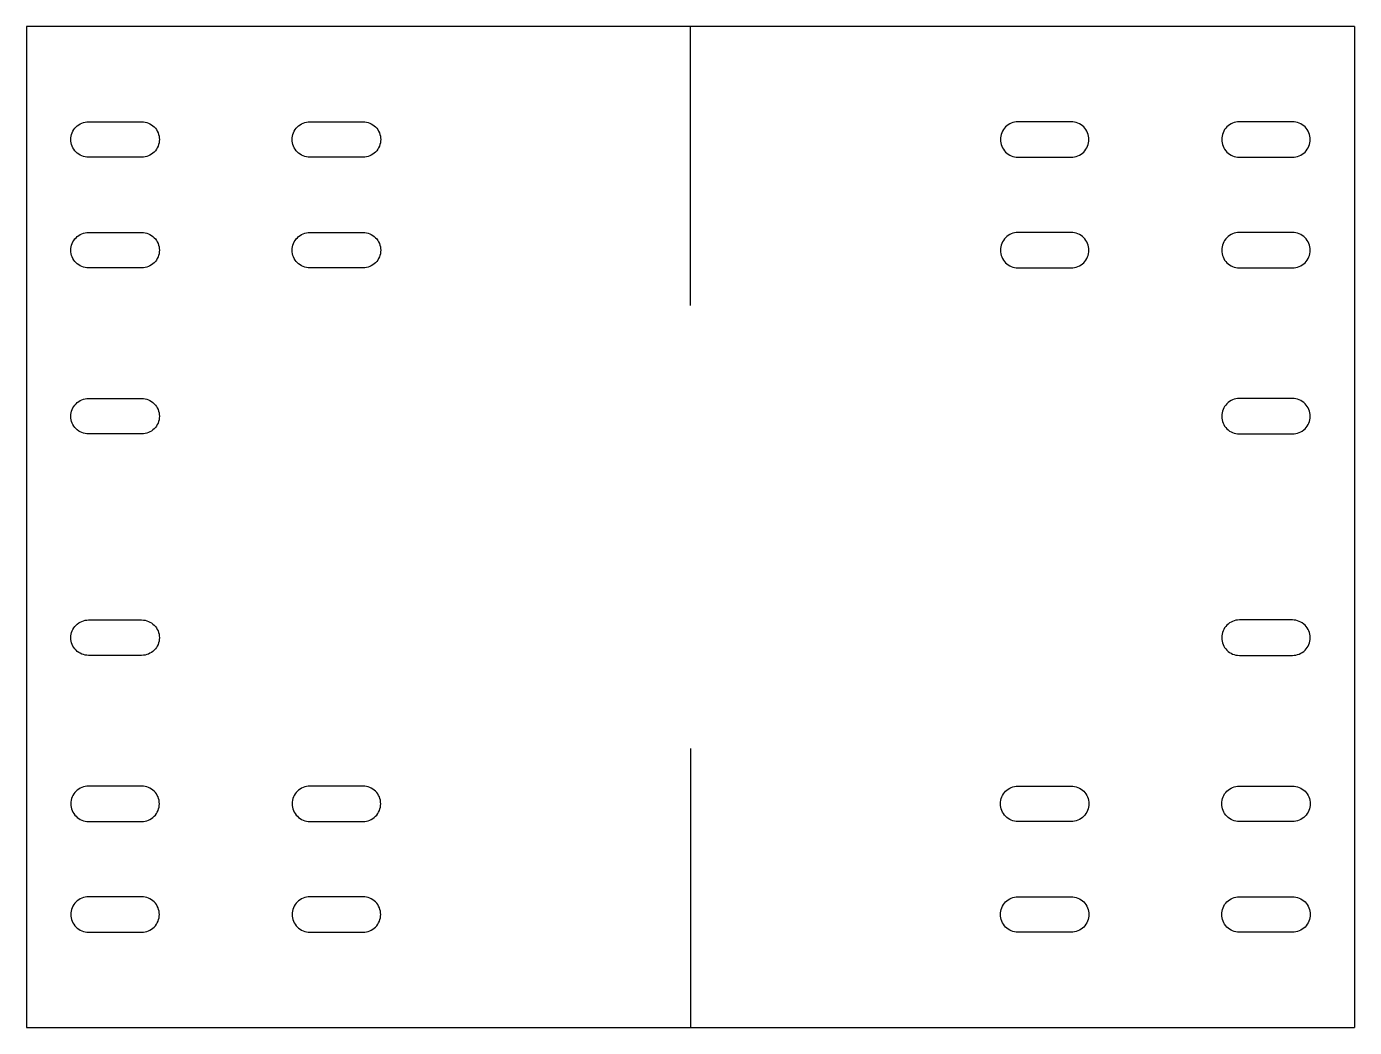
# Model space of a CAD drawing. Header units: millimetres. Extents: x 1474 to 1774, y -82 to 144.
import ezdxf

# ---------------------------------------------------------------- set-up
doc = ezdxf.new("R2010")
doc.units = ezdxf.units.MM
doc.header["$MEASUREMENT"] = 0

msp = doc.modelspace()

# ---------------------------------------------------------------- linework, layer by layer
for p, q in [((1474.27, 143.93), (1474.27, -82.07)), ((1774.27, 143.93), (1474.27, 143.93)), ((1624.27, 80.93), (1624.27, 143.93)), ((1774.27, 143.93), (1774.27, 80.93)), ((1774.27, 80.93), (1774.27, -19.07)), ((1624.27, -19.07), (1624.27, -82.07)), ((1774.27, -19.07), (1774.27, -82.07)), ((1474.27, -82.07), (1774.27, -82.07))]:
    msp.add_line(p, q)
for points in [[(1504.27, 118.43), (1504.27, 118.43, -0.414214), (1500.27, 114.43), (1488.27, 114.43, -0.414214), (1484.27, 118.43), (1484.27, 118.43, -0.414214), (1488.27, 122.43), (1500.27, 122.43, -0.414214)], [(1554.27, 118.43), (1554.27, 118.43, -0.414214), (1550.27, 114.43), (1538.27, 114.43, -0.414214), (1534.27, 118.43), (1534.27, 118.43, -0.414214), (1538.27, 122.43), (1550.27, 122.43, -0.414214)], [(1694.27, 118.43), (1694.27, 118.43, 0.414214), (1698.27, 114.43), (1710.27, 114.43, 0.414214), (1714.27, 118.43), (1714.27, 118.43, 0.414214), (1710.27, 122.43), (1698.27, 122.43, 0.414214)], [(1744.27, 118.43), (1744.27, 118.43, 0.414214), (1748.27, 114.43), (1760.27, 114.43, 0.414214), (1764.27, 118.43), (1764.27, 118.43, 0.414214), (1760.27, 122.43), (1748.27, 122.43, 0.414214)], [(1504.27, 93.43), (1504.27, 93.43, -0.414214), (1500.27, 89.43), (1488.27, 89.43, -0.414214), (1484.27, 93.43), (1484.27, 93.43, -0.414214), (1488.27, 97.43), (1500.27, 97.43, -0.414214)], [(1554.27, 93.43), (1554.27, 93.43, -0.414214), (1550.27, 89.43), (1538.27, 89.43, -0.414214), (1534.27, 93.43), (1534.27, 93.43, -0.414214), (1538.27, 97.43), (1550.27, 97.43, -0.414214)], [(1694.27, 93.43), (1694.27, 93.43, 0.414214), (1698.27, 89.43), (1710.27, 89.43, 0.414214), (1714.27, 93.43), (1714.27, 93.43, 0.414214), (1710.27, 97.43), (1698.27, 97.43, 0.414214)], [(1744.27, 93.43), (1744.27, 93.43, 0.414214), (1748.27, 89.43), (1760.27, 89.43, 0.414214), (1764.27, 93.43), (1764.27, 93.43, 0.414214), (1760.27, 97.43), (1748.27, 97.43, 0.414214)], [(1504.27, 55.93), (1504.27, 55.93, -0.414214), (1500.27, 51.93), (1488.27, 51.93, -0.414214), (1484.27, 55.93), (1484.27, 55.93, -0.414214), (1488.27, 59.93), (1500.27, 59.93, -0.414214)], [(1744.27, 55.93), (1744.27, 55.93, 0.414214), (1748.27, 51.93), (1760.27, 51.93, 0.414214), (1764.27, 55.93), (1764.27, 55.93, 0.414214), (1760.27, 59.93), (1748.27, 59.93, 0.414214)], [(1504.27, 5.93), (1504.27, 5.93, -0.414214), (1500.27, 1.93), (1488.27, 1.93, -0.414214), (1484.27, 5.93), (1484.27, 5.93, -0.414214), (1488.27, 9.93), (1500.27, 9.93, -0.414214)], [(1744.27, 5.93), (1744.27, 5.93, 0.414214), (1748.27, 1.93), (1760.27, 1.93, 0.414214), (1764.27, 5.93), (1764.27, 5.93, 0.414214), (1760.27, 9.93), (1748.27, 9.93, 0.414214)], [(1504.27, -31.57), (1504.27, -31.57, 0.414214), (1500.27, -27.57), (1488.27, -27.57, 0.414214), (1484.27, -31.57), (1484.27, -31.57, 0.414214), (1488.27, -35.57), (1500.27, -35.57, 0.414214)], [(1554.27, -31.57), (1554.27, -31.57, 0.414214), (1550.27, -27.57), (1538.27, -27.57, 0.414214), (1534.27, -31.57), (1534.27, -31.57, 0.414214), (1538.27, -35.57), (1550.27, -35.57, 0.414214)], [(1694.27, -31.57), (1694.27, -31.57, -0.414214), (1698.27, -27.57), (1710.27, -27.57, -0.414214), (1714.27, -31.57), (1714.27, -31.57, -0.414214), (1710.27, -35.57), (1698.27, -35.57, -0.414214)], [(1744.27, -31.57), (1744.27, -31.57, -0.414214), (1748.27, -27.57), (1760.27, -27.57, -0.414214), (1764.27, -31.57), (1764.27, -31.57, -0.414214), (1760.27, -35.57), (1748.27, -35.57, -0.414214)], [(1504.27, -56.57), (1504.27, -56.57, 0.414214), (1500.27, -52.57), (1488.27, -52.57, 0.414214), (1484.27, -56.57), (1484.27, -56.57, 0.414214), (1488.27, -60.57), (1500.27, -60.57, 0.414214)], [(1554.27, -56.57), (1554.27, -56.57, 0.414214), (1550.27, -52.57), (1538.27, -52.57, 0.414214), (1534.27, -56.57), (1534.27, -56.57, 0.414214), (1538.27, -60.57), (1550.27, -60.57, 0.414214)], [(1694.27, -56.57), (1694.27, -56.57, -0.414214), (1698.27, -52.57), (1710.27, -52.57, -0.414214), (1714.27, -56.57), (1714.27, -56.57, -0.414214), (1710.27, -60.57), (1698.27, -60.57, -0.414214)], [(1744.27, -56.57), (1744.27, -56.57, -0.414214), (1748.27, -52.57), (1760.27, -52.57, -0.414214), (1764.27, -56.57), (1764.27, -56.57, -0.414214), (1760.27, -60.57), (1748.27, -60.57, -0.414214)]]:
    msp.add_lwpolyline(points, format="xyb", close=True)

doc.saveas('drawing.dxf')
